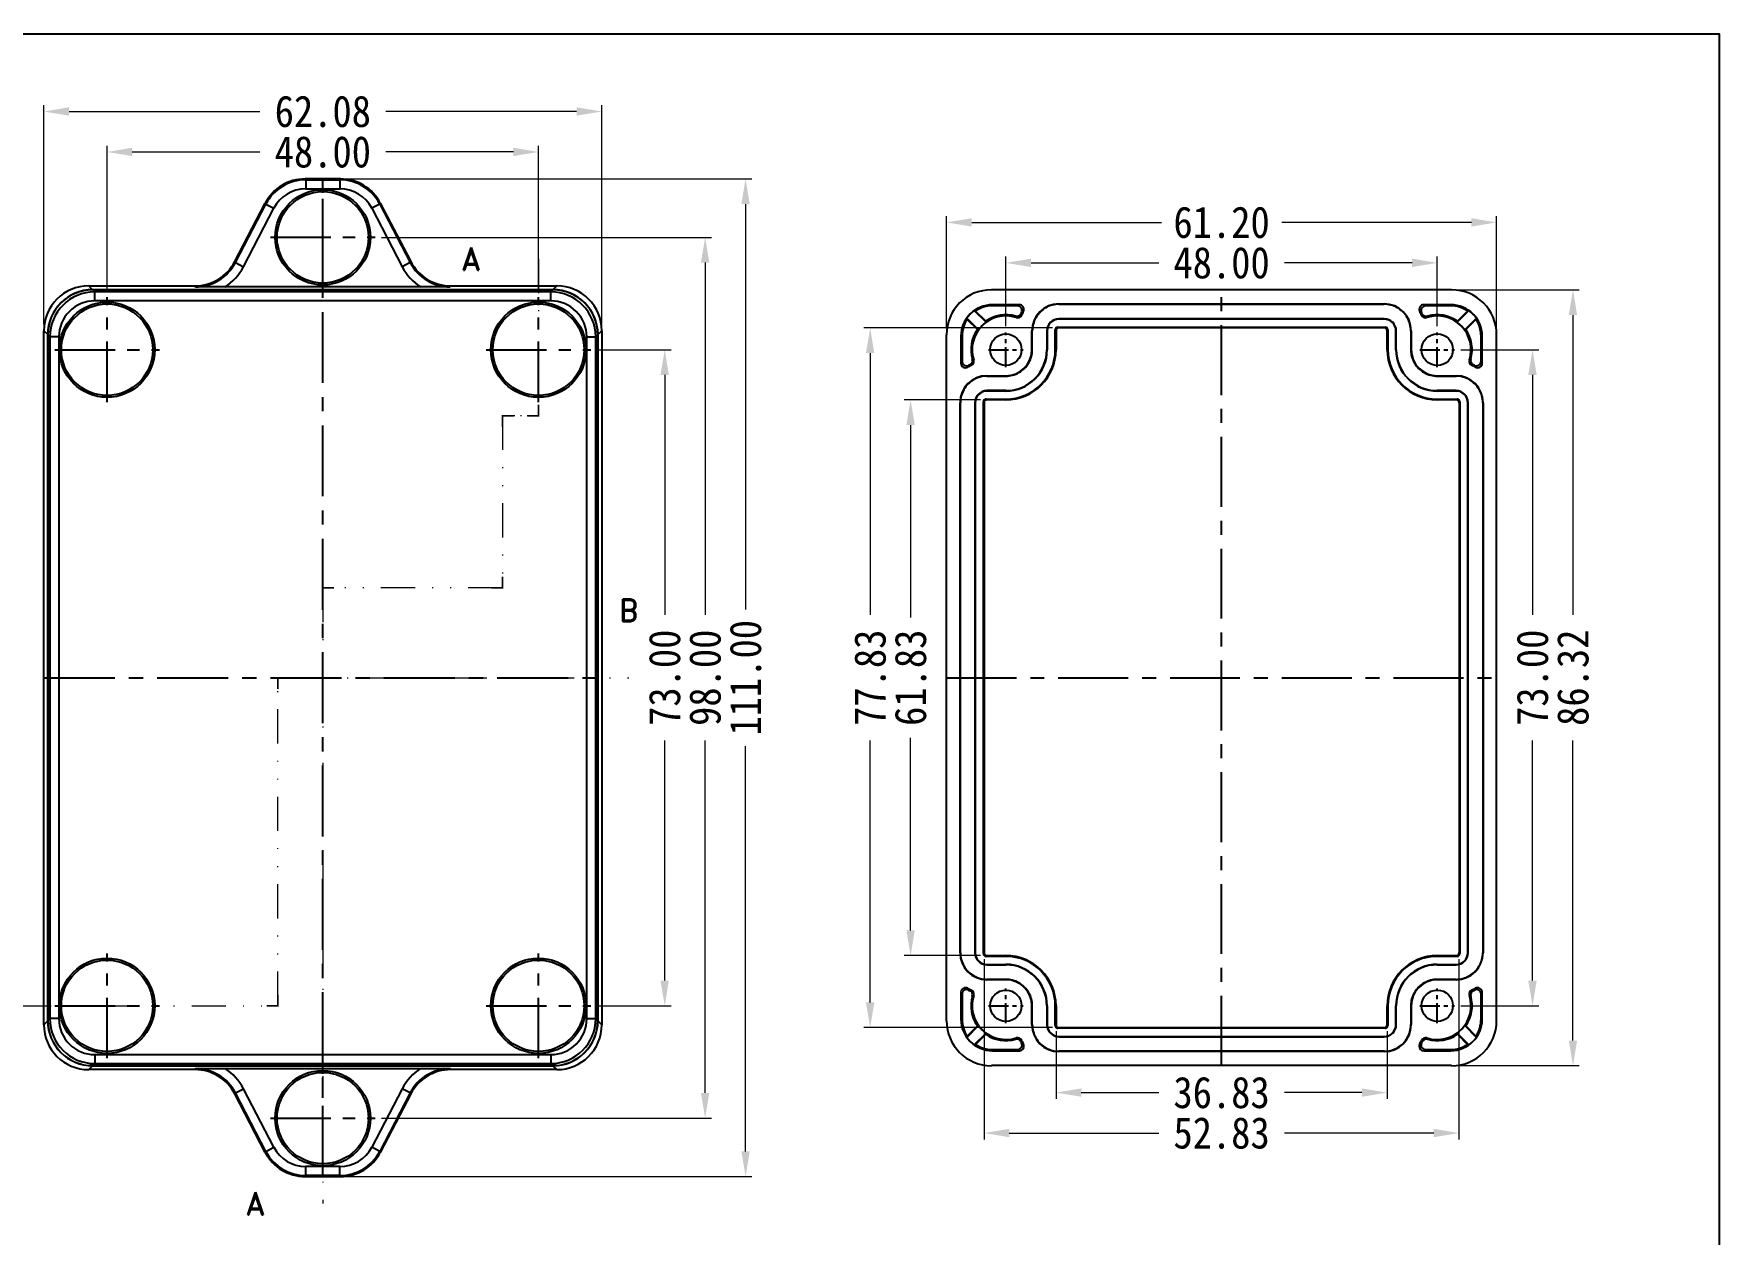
# Model space of a CAD drawing. Header units: millimetres. Extents: x 1034 to 1636, y -2154 to -1937.
# Drawn here: x 1448 to 1635.5, y -2070.3 to -1936.8 of the extents above; entities that cross this region are included whole.
import ezdxf
from ezdxf.enums import TextEntityAlignment as Align

# ---------------------------------------------------------------- set-up
doc = ezdxf.new("R2010")
doc.units = ezdxf.units.MM
doc.linetypes.add('CENTER', pattern=[50.8, 31.75, -6.35, 6.35, -6.35])
doc.linetypes.add('DIVIDE', pattern=[31.75, 12.7, -6.35, 0, -6.35, 0, -6.35])
doc.layers.add('dim', color=3, linetype='Continuous', lineweight=9)
doc.layers.add('hatch', color=56, linetype='Continuous', lineweight=9)
doc.styles.add('FFS', font='', dxfattribs={"width": 0.9})
doc.styles.add('ROMAND', font='romand.shx', dxfattribs={"bigfont": 'gbcbig.shx'})
doc.styles.get('FFS').set_extended_font_data('FangSong_GB2312')
doc.dimstyles.new('YanXiu', dxfattribs={"dimtxt": 2.5, "dimasz": 2.2, "dimexe": 1, "dimexo": 0.6, "dimgap": 0.66, "dimtad": 0, "dimzin": 1, "dimdsep": 46, "dimtxsty": 'FFS', "dimcen": 0, "dimclrd": 256, "dimclre": 131, "dimclrt": 42, "dimazin": 0, "dimtfac": 1, "dimtofl": 0, "dimtmove": 0, "dimatfit": 3, "dimfxl": 1, "dimlwd": 5, "dimlwe": 5, "dimarcsym": 0})

# ---------------------------------------------------------------- blocks, each defined once
blk = doc.blocks.new('*u4')
at = {"color": 7}
for p, q in [((25.6, 43.16), (-25.6, 43.16)), ((-25.5, 41.5), (-25.5, 41.37)), ((-22.49, 41.5), (-25.5, 41.5)), ((-22.7, 41.37), (-25.5, 41.37)), ((-18.1, 41.6), (-18.1, 41.56)), ((-18.1, 41.6), (18.1, 41.6)), ((-18.1, 41.56), (18.1, 41.56)), ((18.1, 41.6), (18.1, 41.56)), ((25.5, 41.5), (22.49, 41.5)), ((25.5, 41.37), (22.7, 41.37)), ((25.5, 41.5), (25.5, 41.37)), ((-28.36, 40.01), (-27.05, 38.7)), ((-28.3, 39.87), (-27.17, 38.74)), ((-26.2, 39.55), (-27.51, 40.86)), ((-26.24, 39.67), (-27.37, 40.8)), ((-26.2, 39.55), (-26.24, 39.67)), ((-22.24, 40.35), (-22.32, 40.5)), ((-18.1, 39.9), (-18.1, 39.94)), ((18.1, 39.94), (-18.1, 39.94)), ((18.1, 39.9), (-18.1, 39.9)), ((18.1, 39.9), (18.1, 39.94)), ((22.24, 40.35), (22.32, 40.5)), ((27.51, 40.86), (26.2, 39.55)), ((26.24, 39.67), (26.2, 39.55)), ((27.37, 40.8), (26.24, 39.67)), ((27.05, 38.7), (28.36, 40.01)), ((27.17, 38.74), (28.3, 39.87)), ((-30.6, -38.16), (-30.6, 38.16)), ((-29, 38), (-29, 34.99)), ((-29, 38), (-28.87, 38)), ((-28.87, 38), (-28.87, 35.2)), ((-27.17, 38.74), (-27.05, 38.7)), ((-21.1, 36.5), (-21.1, 38.6)), ((-21.1, 38.6), (-21.06, 38.6)), ((-21.06, 36.5), (-21.06, 38.6)), ((-19.44, 38.6), (-19.44, 36.5)), ((-19.4, 38.6), (-19.44, 38.6)), ((-19.4, 38.6), (-19.4, 36.5)), ((-18.5, 36.5), (-18.5, 38.7)), ((-18.5, 38.7), (-18.42, 38.62)), ((-18.42, 38.62), (-18.42, 36.5)), ((-18.2, 39), (-18.12, 38.92)), ((-18.2, 39), (18.2, 39)), ((18.12, 38.92), (-18.12, 38.92)), ((18.2, 39), (18.12, 38.92)), ((18.5, 38.7), (18.42, 38.62)), ((18.42, 36.5), (18.42, 38.62)), ((18.5, 38.7), (18.5, 36.5)), ((19.4, 36.5), (19.4, 38.6)), ((19.4, 38.6), (19.44, 38.6)), ((19.44, 36.5), (19.44, 38.6)), ((21.06, 38.6), (21.06, 36.5)), ((21.1, 38.6), (21.06, 38.6)), ((21.1, 38.6), (21.1, 36.5)), ((27.05, 38.7), (27.17, 38.74)), ((28.87, 35.2), (28.87, 38)), ((29, 38), (28.87, 38)), ((29, 34.99), (29, 38)), ((30.6, -38.16), (30.6, 38.16)), ((-21.1, 36.5), (-21.06, 36.5)), ((-19.4, 36.5), (-19.44, 36.5)), ((-18.5, 36.5), (-18.42, 36.5)), ((18.5, 36.5), (18.42, 36.5)), ((19.4, 36.5), (19.44, 36.5)), ((21.1, 36.5), (21.06, 36.5)), ((-27.85, 34.74), (-28, 34.82)), ((27.85, 34.74), (28, 34.82)), ((-26.1, 33.6), (-26.1, 33.56)), ((-26.1, 33.6), (-24, 33.6)), ((-26.1, 33.56), (-24, 33.56)), ((-26.1, 31.9), (-26.1, 31.94)), ((-24, 31.94), (-26.1, 31.94)), ((-24, 31.9), (-26.1, 31.9)), ((-24, 33.6), (-24, 33.56)), ((-24, 31.9), (-24, 31.94)), ((24, 33.6), (24, 33.56)), ((24, 33.6), (26.1, 33.6)), ((24, 33.56), (26.1, 33.56)), ((24, 31.9), (24, 31.94)), ((26.1, 31.94), (24, 31.94)), ((26.1, 31.9), (24, 31.9)), ((26.1, 33.6), (26.1, 33.56)), ((26.1, 31.9), (26.1, 31.94)), ((-29.1, -30.6), (-29.1, 30.6)), ((-29.1, 30.6), (-29.06, 30.6)), ((-29.06, -30.6), (-29.06, 30.6)), ((-27.44, 30.6), (-27.44, -30.6)), ((-27.4, 30.6), (-27.44, 30.6)), ((-27.4, 30.6), (-27.4, -30.6)), ((-26.5, -30.7), (-26.5, 30.7)), ((-26.5, 30.7), (-26.42, 30.62)), ((-26.42, 30.62), (-26.42, -30.62)), ((-26.2, 31), (-26.12, 30.92)), ((-26.2, 31), (-24, 31)), ((-24, 30.92), (-26.12, 30.92)), ((-24, 31), (-24, 30.92)), ((24, 31), (24, 30.92)), ((24, 31), (26.2, 31)), ((26.12, 30.92), (24, 30.92)), ((26.2, 31), (26.12, 30.92)), ((26.5, 30.7), (26.42, 30.62)), ((26.42, 30.62), (26.42, -30.62)), ((26.5, 30.7), (26.5, -30.7)), ((27.4, -30.6), (27.4, 30.6)), ((27.4, 30.6), (27.44, 30.6)), ((27.44, -30.6), (27.44, 30.6)), ((29.06, 30.6), (29.06, -30.6)), ((29.1, 30.6), (29.06, 30.6)), ((29.1, 30.6), (29.1, -30.6)), ((-29.1, -30.6), (-29.06, -30.6)), ((-27.4, -30.6), (-27.44, -30.6)), ((-26.5, -30.7), (-26.42, -30.62)), ((-26.2, -31), (-26.12, -30.92)), ((-24, -31), (-26.2, -31)), ((-26.12, -30.92), (-24, -30.92)), ((-24, -31), (-24, -30.92)), ((24, -30.92), (26.12, -30.92)), ((24, -31), (24, -30.92)), ((26.2, -31), (24, -31)), ((26.2, -31), (26.12, -30.92)), ((26.5, -30.7), (26.42, -30.62)), ((27.4, -30.6), (27.44, -30.6)), ((29.1, -30.6), (29.06, -30.6)), ((-26.1, -31.9), (-24, -31.9)), ((-26.1, -31.9), (-26.1, -31.94)), ((-26.1, -31.94), (-24, -31.94)), ((-24, -33.56), (-26.1, -33.56)), ((-26.1, -33.6), (-26.1, -33.56)), ((-24, -33.6), (-26.1, -33.6)), ((-24, -31.9), (-24, -31.94)), ((-24, -33.6), (-24, -33.56)), ((24, -31.9), (26.1, -31.9)), ((24, -31.9), (24, -31.94)), ((24, -31.94), (26.1, -31.94)), ((26.1, -33.56), (24, -33.56)), ((24, -33.6), (24, -33.56)), ((26.1, -33.6), (24, -33.6)), ((26.1, -31.9), (26.1, -31.94)), ((26.1, -33.6), (26.1, -33.56)), ((-29, -34.99), (-29, -38)), ((-28.87, -35.2), (-28.87, -38)), ((-27.85, -34.74), (-28, -34.82)), ((27.85, -34.74), (28, -34.82)), ((28.87, -38), (28.87, -35.2)), ((29, -38), (29, -34.99)), ((-21.1, -36.5), (-21.06, -36.5)), ((-21.1, -38.6), (-21.1, -36.5)), ((-21.06, -38.6), (-21.06, -36.5)), ((-19.4, -36.5), (-19.44, -36.5)), ((-19.44, -36.5), (-19.44, -38.6)), ((-19.4, -36.5), (-19.4, -38.6)), ((-18.5, -36.5), (-18.42, -36.5)), ((-18.5, -38.7), (-18.5, -36.5)), ((-18.42, -36.5), (-18.42, -38.62)), ((18.5, -36.5), (18.42, -36.5)), ((18.42, -38.62), (18.42, -36.5)), ((18.5, -36.5), (18.5, -38.7)), ((19.4, -36.5), (19.44, -36.5)), ((19.4, -38.6), (19.4, -36.5)), ((19.44, -38.6), (19.44, -36.5)), ((21.1, -36.5), (21.06, -36.5)), ((21.06, -36.5), (21.06, -38.6)), ((21.1, -36.5), (21.1, -38.6)), ((-29, -38), (-28.87, -38)), ((-27.05, -38.7), (-28.36, -40.01)), ((-27.17, -38.74), (-28.3, -39.87)), ((-27.05, -38.7), (-27.17, -38.74)), ((-21.1, -38.6), (-21.06, -38.6)), ((-19.4, -38.6), (-19.44, -38.6)), ((-18.5, -38.7), (-18.42, -38.62)), ((-18.2, -39), (-18.12, -38.92)), ((18.2, -39), (-18.2, -39)), ((-18.12, -38.92), (18.12, -38.92)), ((18.2, -39), (18.12, -38.92)), ((18.5, -38.7), (18.42, -38.62)), ((19.4, -38.6), (19.44, -38.6)), ((21.1, -38.6), (21.06, -38.6)), ((28.36, -40.01), (27.05, -38.7)), ((27.17, -38.74), (27.05, -38.7)), ((28.3, -39.87), (27.17, -38.74)), ((29, -38), (28.87, -38)), ((-27.51, -40.86), (-26.2, -39.55)), ((-27.37, -40.8), (-26.24, -39.67)), ((-26.24, -39.67), (-26.2, -39.55)), ((-22.24, -40.35), (-22.32, -40.5)), ((-18.1, -39.9), (18.1, -39.9)), ((-18.1, -39.9), (-18.1, -39.94)), ((-18.1, -39.94), (18.1, -39.94)), ((18.1, -39.9), (18.1, -39.94)), ((22.24, -40.35), (22.32, -40.5)), ((26.2, -39.55), (27.51, -40.86)), ((26.2, -39.55), (26.24, -39.67)), ((26.24, -39.67), (27.37, -40.8)), ((-25.5, -41.37), (-22.7, -41.37)), ((-25.5, -41.5), (-25.5, -41.37)), ((-25.5, -41.5), (-22.49, -41.5)), ((18.1, -41.56), (-18.1, -41.56)), ((-18.1, -41.6), (-18.1, -41.56)), ((18.1, -41.6), (-18.1, -41.6)), ((18.1, -41.6), (18.1, -41.56)), ((22.49, -41.5), (25.5, -41.5)), ((22.7, -41.37), (25.5, -41.37)), ((25.5, -41.5), (25.5, -41.37)), ((25.6, -43.16), (-25.6, -43.16))]:
    blk.add_line(p, q, dxfattribs=at)
at = {"color": 1, "linetype": 'CENTER', "ltscale": 0.2448}
for p, q in [((0, -43.16), (0, 43.16)), ((-30.6, 0), (30.6, 0))]:
    blk.add_line(p, q, dxfattribs=at)
at = {"color": 1, "linetype": 'CENTER', "ltscale": 0.07}
for p, q in [((-24, 34.57), (-24, 38.42)), ((24, 34.57), (24, 38.42)), ((-25.93, 36.5), (-22.08, 36.5)), ((22.07, 36.5), (25.92, 36.5)), ((-24, -38.43), (-24, -34.58)), ((24, -38.43), (24, -34.58)), ((-25.93, -36.5), (-22.08, -36.5)), ((22.07, -36.5), (25.92, -36.5))]:
    blk.add_line(p, q, dxfattribs=at)
at = {"color": 7}
for centre in [(-24, 36.5), (24, 36.5), (-24, -36.5), (24, -36.5)]:
    blk.add_circle(centre, 1.75, dxfattribs=at)
for centre, radius, start, end in [((-25.5, 38), 3.5, 89.9973, 180.0028), ((-25.5, 38), 3.37, 90.0037, 123.6771), ((-16.44, 31.31), 11.85, 120.6606, 121.8803), ((-22.7, 40.87), 0.5, 333.7401, 90.0118), ((-22.49, 41), 0.5, 331.2999, 90.0132), ((-18.1, 38.6), 3, 90, 180), ((18.1, 38.6), 3, 0, 90), ((22.49, 41), 0.5, 89.9868, 208.7001), ((22.7, 40.87), 0.5, 89.9882, 206.2599), ((16.44, 31.31), 11.85, 58.1197, 59.3394), ((25.5, 38), 3.5, 0, 90), ((25.5, 38), 3.37, 56.3176, 90), ((-25.5, 38), 3.37, 146.3053, 180.0139), ((-25.5, 38), 3.49, 125.0867, 144.9133), ((-4.85, 48.85), 25.12, 200.605, 200.9446), ((-24, 36.5), 3.75, 72.2581, 197.7419), ((-36.42, 17.14), 25.33, 69.0568, 69.3935), ((-24, 36.5), 3.76, 125.8147, 144.1853), ((-24, 36.5), 3.88, 73.8062, 125.1922), ((-22.78, 40.71), 0.5, 253.8039, 335.7561), ((-57.64, 26.63), 37.29, 21.1251, 21.3811), ((-22.7, 40.55), 0.5, 252.2555, 337.0752), ((-18.1, 38.6), 4.63, 153.7518, 155.7538), ((-16.98, 31.2), 10.82, 117.9488, 119.1893), ((-18.1, 38.6), 4.5, 151.3131, 157.0726), ((-18.1, 38.6), 1.34, 90.0696, 179.9304), ((-18.1, 38.6), 1.3, 90, 180), ((18.1, 38.6), 1.34, 0.0696, 89.9304), ((18.1, 38.6), 1.3, 0, 90), ((16.98, 31.2), 10.82, 60.8107, 62.0512), ((18.1, 38.6), 4.5, 22.9274, 28.6869), ((22.7, 40.55), 0.5, 202.9248, 287.7445), ((18.1, 38.6), 4.63, 24.2462, 26.2482), ((22.78, 40.71), 0.5, 204.2438, 286.1962), ((24, 36.5), 3.75, 342.2581, 107.7419), ((57.64, 26.63), 37.29, 158.6189, 158.8749), ((24, 36.5), 3.88, 54.8078, 106.1938), ((24, 36.5), 3.76, 35.8147, 54.1853), ((36.33, 17.39), 25.07, 110.6003, 110.9406), ((25.5, 38), 3.49, 35.103, 54.897), ((4.68, 48.91), 25.29, 339.061, 339.3981), ((25.5, 38), 3.37, 0, 33.6824), ((-24, 36.5), 3.88, 144.8078, 196.1938), ((24, 36.5), 3.88, 343.8062, 35.1922), ((-24, 36.5), 5.58, 270, 0), ((-24, 36.5), 5.5, 270, 0), ((-24, 36.5), 4.6, 270, 0), ((-24, 36.5), 4.56, 270.004, 359.996), ((-24, 36.5), 2.9, 270, 0), ((24, 36.5), 5.58, 180, 270), ((24, 36.5), 5.5, 180, 270), ((24, 36.5), 4.6, 180, 270), ((24, 36.5), 4.56, 180.004, 269.996), ((24, 36.5), 2.9, 180, 270), ((-18.81, 28.94), 11.85, 148.1197, 149.3394), ((-28.5, 34.99), 0.5, 179.9868, 298.7001), ((-28.37, 35.2), 0.5, 179.9882, 296.2599), ((-18.7, 29.48), 10.82, 150.8107, 152.0512), ((-26.1, 30.6), 4.5, 112.9274, 118.6869), ((-26.1, 30.6), 4.63, 114.2462, 116.2482), ((-28.21, 35.28), 0.5, 294.2439, 16.1961), ((-28.05, 35.2), 0.5, 292.9248, 17.7445), ((-14.13, 70.14), 37.29, 248.6189, 248.8749), ((28.05, 35.2), 0.5, 162.2555, 247.0752), ((14.13, 70.14), 37.29, 291.1251, 291.3811), ((28.21, 35.28), 0.5, 163.8038, 245.7562), ((26.1, 30.6), 4.5, 61.3131, 67.0726), ((26.1, 30.6), 4.63, 63.7518, 65.7538), ((28.37, 35.2), 0.5, 243.7401, 0.0118), ((18.7, 29.48), 10.82, 27.9488, 29.1893), ((28.5, 34.99), 0.5, 241.2999, 0.0132), ((18.81, 28.94), 11.85, 30.6606, 31.8803), ((-26.1, 30.6), 3, 90, 180), ((-26.1, 30.6), 1.34, 90.0696, 179.9304), ((-26.1, 30.6), 1.3, 90, 180), ((26.1, 30.6), 3, 0, 90), ((26.1, 30.6), 1.34, 0.0696, 89.9304), ((26.1, 30.6), 1.3, 0, 90), ((-26.1, -30.6), 3, 180, 270), ((-26.1, -30.6), 1.34, 180.0696, 269.9304), ((-26.1, -30.6), 1.3, 180, 270), ((-24, -36.5), 5.58, 0, 90), ((-24, -36.5), 5.5, 0, 90), ((24, -36.5), 5.58, 90, 180), ((24, -36.5), 5.5, 90, 180), ((26.1, -30.6), 3, 270, 0), ((26.1, -30.6), 1.34, 270.0696, 359.9304), ((26.1, -30.6), 1.3, 270, 0), ((-24, -36.5), 4.6, 0, 90), ((-24, -36.5), 4.56, 0.004, 89.996), ((-24, -36.5), 2.9, 0, 90), ((24, -36.5), 4.6, 90, 180), ((24, -36.5), 4.56, 90.004, 179.996), ((24, -36.5), 2.9, 90, 180), ((-28.5, -34.99), 0.5, 61.2999, 180.0132), ((-18.81, -28.94), 11.85, 210.6606, 211.8803), ((-28.37, -35.2), 0.5, 63.7401, 180.0118), ((-18.7, -29.48), 10.82, 207.9488, 209.1893), ((-26.1, -30.6), 4.5, 241.3131, 247.0726), ((-26.1, -30.6), 4.63, 243.7518, 245.7538), ((-28.21, -35.28), 0.5, 343.8038, 65.7562), ((-24, -36.5), 3.88, 163.8062, 215.1922), ((-28.05, -35.2), 0.5, 342.2555, 67.0752), ((-24, -36.5), 3.75, 162.2581, 287.7419), ((-14.13, -70.14), 37.29, 111.1251, 111.3811), ((24, -36.5), 3.75, 252.2581, 17.7419), ((24, -36.5), 3.88, 324.8078, 16.1938), ((28.05, -35.2), 0.5, 112.9248, 197.7445), ((14.13, -70.14), 37.29, 68.6189, 68.8749), ((28.21, -35.28), 0.5, 114.2439, 196.1961), ((26.1, -30.6), 4.5, 292.9274, 298.6869), ((26.1, -30.6), 4.63, 294.2462, 296.2482), ((18.7, -29.48), 10.82, 330.8107, 332.0512), ((28.37, -35.2), 0.5, 359.9882, 116.2599), ((28.5, -34.99), 0.5, 359.9868, 118.7001), ((18.81, -28.94), 11.85, 328.1197, 329.3394), ((-25.5, -38), 3.5, 180, 270), ((-25.5, -38), 3.37, 180, 213.6824), ((-24, -36.5), 3.76, 215.8147, 234.1853), ((-18.1, -38.6), 3, 180, 270), ((-18.1, -38.6), 1.34, 180.0696, 269.9304), ((-18.1, -38.6), 1.3, 180, 270), ((18.1, -38.6), 3, 270, 0), ((18.1, -38.6), 1.34, 270.0696, 359.9304), ((18.1, -38.6), 1.3, 270, 0), ((25.5, -38), 3.5, 270, 0), ((24, -36.5), 3.76, 305.8147, 324.1853), ((25.5, -38), 3.37, 326.3176, 0), ((-4.68, -48.91), 25.29, 159.061, 159.3981), ((-25.5, -38), 3.49, 215.103, 234.897), ((-36.33, -17.39), 25.07, 290.6003, 290.9406), ((-25.5, -38), 3.37, 236.3176, 270), ((-24, -36.5), 3.88, 234.8078, 286.1938), ((-57.64, -26.63), 37.29, 338.6189, 338.8749), ((-22.78, -40.71), 0.5, 24.2438, 106.1962), ((-22.7, -40.55), 0.5, 22.9248, 107.7445), ((-22.7, -40.87), 0.5, 269.9882, 26.2599), ((-22.49, -41), 0.5, 269.9868, 28.7001), ((-18.1, -38.6), 4.63, 204.2462, 206.2482), ((-16.98, -31.2), 10.82, 240.8107, 242.0512), ((-18.1, -38.6), 4.5, 202.9274, 208.6869), ((22.49, -41), 0.5, 151.2999, 270.0132), ((18.1, -38.6), 4.5, 331.3131, 337.0726), ((16.98, -31.2), 10.82, 297.9488, 299.1893), ((22.7, -40.87), 0.5, 153.7401, 270.0118), ((22.7, -40.55), 0.5, 72.2555, 157.0752), ((18.1, -38.6), 4.63, 333.7518, 335.7538), ((22.78, -40.71), 0.5, 73.8039, 155.7561), ((57.64, -26.63), 37.29, 201.1251, 201.3811), ((24, -36.5), 3.88, 253.8062, 305.1922), ((25.5, -38), 3.37, 270, 303.6824), ((36.41, -17.18), 25.29, 249.061, 249.3981), ((25.5, -38), 3.49, 305.103, 324.897), ((4.89, -48.83), 25.07, 20.6003, 20.9406), ((-16.44, -31.31), 11.85, 238.1197, 239.3394), ((16.44, -31.31), 11.85, 300.6606, 301.8803)]:
    blk.add_arc(centre, radius, start, end, dxfattribs=at)
for centre, major_axis, ratio, start_param, end_param in [((-25.6, 38.16), (3.54, -3.54), 0.999562, 2.356414, 3.926772), ((25.6, 38.16), (-3.54, -3.54), 0.999562, 2.356414, 3.926772), ((-18.2, 38.7), (-0.212, 0.212), 0.999924, -0.78536, 0.78536), ((-18.12, 38.62), (-0.212, 0.212), 0.999924, -0.78536, 0.78536), ((18.12, 38.62), (0.212, 0.212), 0.999924, -0.78536, 0.78536), ((18.2, 38.7), (0.212, 0.212), 0.999924, -0.78536, 0.78536), ((-26.2, 30.7), (-0.212, 0.212), 0.999924, -0.78536, 0.78536), ((-26.12, 30.62), (-0.212, 0.212), 0.999924, -0.78536, 0.78536), ((26.12, 30.62), (0.212, 0.212), 0.999924, -0.78536, 0.78536), ((26.2, 30.7), (0.212, 0.212), 0.999924, -0.78536, 0.78536), ((-26.2, -30.7), (0.212, 0.212), 0.999924, -3.926953, -2.356233), ((-26.12, -30.62), (-0.212, -0.212), 0.999924, -0.78536, 0.78536), ((26.12, -30.62), (0.212, -0.212), 0.999924, -0.78536, 0.78536), ((26.2, -30.7), (-0.212, 0.212), 0.999924, -3.926953, -2.356233), ((-25.6, -38.16), (3.54, 3.54), 0.999562, 2.356414, 3.926772), ((-18.2, -38.7), (0.212, 0.212), 0.999924, -3.926953, -2.356233), ((-18.12, -38.62), (-0.212, -0.212), 0.999924, -0.78536, 0.78536), ((18.12, -38.62), (0.212, -0.212), 0.999924, -0.78536, 0.78536), ((18.2, -38.7), (-0.212, 0.212), 0.999924, -3.926953, -2.356233), ((25.6, -38.16), (-3.54, 3.54), 0.999562, 2.356414, 3.926772)]:
    blk.add_ellipse(centre, major_axis=major_axis, ratio=ratio, start_param=start_param, end_param=end_param, dxfattribs=at)
for points, start_tangent, end_tangent in [([(-18.1, 41.56), (-18.85, 41.46), (-19.56, 41.17), (-20.19, 40.69), (-20.67, 40.06), (-20.96, 39.35), (-21.06, 38.6)], (-1, 0), (0, -1)), ([(21.06, 38.6), (20.96, 39.35), (20.67, 40.06), (20.19, 40.69), (19.56, 41.17), (18.85, 41.46), (18.1, 41.56)], (0, 1), (-1, 0)), ([(-24, 33.56), (-23.26, 33.65), (-22.54, 33.95), (-21.92, 34.42), (-21.45, 35.04), (-21.15, 35.76), (-21.06, 36.5)], (1, 0), (0, 1)), ([(21.06, 36.5), (21.15, 35.76), (21.45, 35.04), (21.92, 34.42), (22.54, 33.95), (23.26, 33.65), (24, 33.56)], (0, -1), (1, 0)), ([(-26.1, 33.56), (-26.85, 33.46), (-27.56, 33.17), (-28.19, 32.69), (-28.67, 32.06), (-28.96, 31.35), (-29.06, 30.6)], (-1, 0), (0, -1)), ([(29.06, 30.6), (28.96, 31.35), (28.67, 32.06), (28.19, 32.69), (27.56, 33.17), (26.85, 33.46), (26.1, 33.56)], (0, 1), (-1, 0)), ([(-29.06, -30.6), (-28.96, -31.35), (-28.67, -32.06), (-28.19, -32.69), (-27.56, -33.17), (-26.85, -33.46), (-26.1, -33.56)], (0, -1), (1, 0)), ([(26.1, -33.56), (26.85, -33.46), (27.56, -33.17), (28.19, -32.69), (28.67, -32.06), (28.96, -31.35), (29.06, -30.6)], (1, 0), (0, 1)), ([(-21.06, -36.5), (-21.15, -35.76), (-21.45, -35.04), (-21.92, -34.42), (-22.54, -33.95), (-23.26, -33.65), (-24, -33.56)], (0, 1), (-1, 0)), ([(24, -33.56), (23.26, -33.65), (22.54, -33.95), (21.92, -34.42), (21.45, -35.04), (21.15, -35.76), (21.06, -36.5)], (-1, 0), (0, -1)), ([(-21.06, -38.6), (-20.96, -39.35), (-20.67, -40.06), (-20.19, -40.69), (-19.56, -41.17), (-18.85, -41.46), (-18.1, -41.56)], (0, -1), (1, 0)), ([(18.1, -41.56), (18.85, -41.46), (19.56, -41.17), (20.19, -40.69), (20.67, -40.06), (20.96, -39.35), (21.06, -38.6)], (1, 0), (0, 1))]:
    blk.add_spline(points, degree=3, dxfattribs=dict(at, start_tangent=start_tangent, end_tangent=end_tangent))
blk = doc.blocks.new('*u6')
at = {"layer": 'Defpoints', "color": 2}
blk.add_lwpolyline([(-135.77, 94.94), (135.77, 94.94), (135.77, -94.94), (-135.77, -94.94)], close=True, dxfattribs=at)
blk = doc.blocks.new('*D49')
at = {"layer": 'Defpoints', "color": 0}
for p in [(1553.71, -2039.04), (1606.54, -2039.04), (1606.54, -2059.08)]:
    blk.add_point(p, dxfattribs=at)
at = {"layer": 'dim', "color": 131, "lineweight": 5}
for p, q in [((1553.71, -2039.73), (1553.71, -2059.78)), ((1606.54, -2039.73), (1606.54, -2059.78))]:
    blk.add_line(p, q, dxfattribs=at)
at = {"layer": 'dim', "lineweight": 5}
for p, q in [((1556.51, -2059.08), (1573.13, -2059.08)), ((1603.74, -2059.08), (1587.13, -2059.08))]:
    blk.add_line(p, q, dxfattribs=at)
at = {"layer": 'dim'}
for points in [[(1556.51, -2058.61), (1556.51, -2059.54), (1553.71, -2059.08)], [(1603.74, -2058.61), (1603.74, -2059.54), (1606.54, -2059.08)]]:
    blk.add_solid(points, dxfattribs=at)
at = {"layer": 'dim', "color": 42, "insert": (1580.13, -2059.08), "char_height": 3.5, "attachment_point": 5, "style": 'FFS'}
blk.add_mtext('52.83', dxfattribs=at)
blk = doc.blocks.new('*D50')
at = {"layer": 'Defpoints', "color": 0}
for p in [(1545.53, -1977.5), (1554.01, -1977.5), (1554.01, -2039.34)]:
    blk.add_point(p, dxfattribs=at)
at = {"layer": 'dim', "color": 131, "lineweight": 5}
for p, q in [((1553.31, -1977.5), (1544.83, -1977.5)), ((1553.31, -2039.34), (1544.83, -2039.34))]:
    blk.add_line(p, q, dxfattribs=at)
at = {"layer": 'dim', "lineweight": 5}
for p, q in [((1545.53, -1980.3), (1545.53, -2001.72)), ((1545.53, -2036.54), (1545.53, -2015.12))]:
    blk.add_line(p, q, dxfattribs=at)
at = {"layer": 'dim'}
for points in [[(1545.06, -1980.3), (1545.99, -1980.3), (1545.53, -1977.5)], [(1545.06, -2036.54), (1545.99, -2036.54), (1545.53, -2039.34)]]:
    blk.add_solid(points, dxfattribs=at)
at = {"layer": 'dim', "color": 42, "insert": (1545.53, -2008.42), "char_height": 3.5, "attachment_point": 5, "rotation": 90, "style": 'FFS'}
blk.add_mtext('61.83', dxfattribs=at)
blk = doc.blocks.new('*D51')
at = {"layer": 'Defpoints', "color": 0}
for p in [(1561.71, -2047.04), (1598.54, -2047.04), (1561.71, -2054.58)]:
    blk.add_point(p, dxfattribs=at)
at = {"layer": 'dim', "color": 131, "lineweight": 5}
for p, q in [((1561.71, -2047.73), (1561.71, -2055.28)), ((1598.54, -2047.73), (1598.54, -2055.28))]:
    blk.add_line(p, q, dxfattribs=at)
at = {"layer": 'dim', "lineweight": 5}
for p, q in [((1564.51, -2054.58), (1573.13, -2054.58)), ((1595.74, -2054.58), (1587.13, -2054.58))]:
    blk.add_line(p, q, dxfattribs=at)
at = {"layer": 'dim'}
for points in [[(1564.51, -2054.11), (1564.51, -2055.04), (1561.71, -2054.58)], [(1595.74, -2054.11), (1595.74, -2055.04), (1598.54, -2054.58)]]:
    blk.add_solid(points, dxfattribs=at)
at = {"layer": 'dim', "color": 42, "insert": (1580.13, -2054.58), "char_height": 3.5, "attachment_point": 5, "style": 'FFS'}
blk.add_mtext('36.83', dxfattribs=at)
blk = doc.blocks.new('*D52')
at = {"layer": 'Defpoints', "color": 0}
for p in [(1562.01, -1969.5), (1541.03, -2047.34), (1562.01, -2047.34)]:
    blk.add_point(p, dxfattribs=at)
at = {"layer": 'dim', "color": 131, "lineweight": 5}
for p, q in [((1561.31, -1969.5), (1540.33, -1969.5)), ((1561.31, -2047.34), (1540.33, -2047.34))]:
    blk.add_line(p, q, dxfattribs=at)
at = {"layer": 'dim', "lineweight": 5}
for p, q in [((1541.03, -1972.3), (1541.03, -2001.42)), ((1541.03, -2044.54), (1541.03, -2015.42))]:
    blk.add_line(p, q, dxfattribs=at)
at = {"layer": 'dim'}
for points in [[(1540.56, -1972.3), (1541.49, -1972.3), (1541.03, -1969.5)], [(1540.56, -2044.54), (1541.49, -2044.54), (1541.03, -2047.34)]]:
    blk.add_solid(points, dxfattribs=at)
at = {"layer": 'dim', "color": 42, "insert": (1541.03, -2008.42), "char_height": 3.5, "attachment_point": 5, "rotation": 90, "style": 'FFS'}
blk.add_mtext('77.83', dxfattribs=at)
blk = doc.blocks.new('*D75')
at = {"layer": 'Defpoints', "color": 0}
for p in [(1504.13, -1949.92), (1456.13, -1966.09), (1504.13, -1966.09)]:
    blk.add_point(p, dxfattribs=at)
at = {"layer": 'dim', "color": 131, "lineweight": 5}
for p, q in [((1456.13, -1965.39), (1456.13, -1949.22)), ((1504.13, -1965.39), (1504.13, -1949.22))]:
    blk.add_line(p, q, dxfattribs=at)
at = {"layer": 'dim', "lineweight": 5}
for p, q in [((1458.93, -1949.92), (1473.13, -1949.92)), ((1501.33, -1949.92), (1487.13, -1949.92))]:
    blk.add_line(p, q, dxfattribs=at)
at = {"layer": 'dim'}
for points in [[(1458.93, -1949.45), (1458.93, -1950.38), (1456.13, -1949.92)], [(1501.33, -1949.45), (1501.33, -1950.38), (1504.13, -1949.92)]]:
    blk.add_solid(points, dxfattribs=at)
at = {"layer": 'dim', "color": 42, "insert": (1480.13, -1949.92), "char_height": 3.5, "attachment_point": 5, "style": 'FFS'}
blk.add_mtext('48.00', dxfattribs=at)
blk = doc.blocks.new('*D76')
at = {"layer": 'Defpoints', "color": 0}
for p in [(1511.17, -1945.42), (1449.09, -1969.82), (1511.17, -1969.82)]:
    blk.add_point(p, dxfattribs=at)
at = {"layer": 'dim', "color": 131, "lineweight": 5}
for p, q in [((1449.09, -1969.12), (1449.09, -1944.72)), ((1511.17, -1969.12), (1511.17, -1944.72))]:
    blk.add_line(p, q, dxfattribs=at)
at = {"layer": 'dim', "lineweight": 5}
for p, q in [((1451.89, -1945.42), (1473.13, -1945.42)), ((1508.37, -1945.42), (1487.13, -1945.42))]:
    blk.add_line(p, q, dxfattribs=at)
at = {"layer": 'dim'}
for points in [[(1451.89, -1944.95), (1451.89, -1945.88), (1449.09, -1945.42)], [(1508.37, -1944.95), (1508.37, -1945.88), (1511.17, -1945.42)]]:
    blk.add_solid(points, dxfattribs=at)
at = {"layer": 'dim', "color": 42, "insert": (1480.13, -1945.42), "char_height": 3.5, "attachment_point": 5, "style": 'FFS'}
blk.add_mtext('62.08', dxfattribs=at)
blk = doc.blocks.new('*D77')
at = {"layer": 'Defpoints', "color": 0}
for p in [(1509.96, -1971.92), (1509.96, -2044.92), (1518.17, -2044.92)]:
    blk.add_point(p, dxfattribs=at)
at = {"layer": 'dim', "color": 131, "lineweight": 5}
for p, q in [((1510.66, -1971.92), (1518.87, -1971.92)), ((1510.66, -2044.92), (1518.87, -2044.92))]:
    blk.add_line(p, q, dxfattribs=at)
at = {"layer": 'dim', "lineweight": 5}
for p, q in [((1518.17, -1974.72), (1518.17, -2001.42)), ((1518.17, -2042.12), (1518.17, -2015.42))]:
    blk.add_line(p, q, dxfattribs=at)
at = {"layer": 'dim'}
for points in [[(1517.7, -1974.72), (1518.63, -1974.72), (1518.17, -1971.92)], [(1517.7, -2042.12), (1518.63, -2042.12), (1518.17, -2044.92)]]:
    blk.add_solid(points, dxfattribs=at)
at = {"layer": 'dim', "color": 42, "insert": (1518.17, -2008.42), "char_height": 3.5, "attachment_point": 5, "rotation": 90, "style": 'FFS'}
blk.add_mtext('73.00', dxfattribs=at)
blk = doc.blocks.new('*D78')
at = {"layer": 'Defpoints', "color": 0}
for p in [(1485.96, -1959.42), (1485.96, -2057.42), (1522.67, -2057.42)]:
    blk.add_point(p, dxfattribs=at)
at = {"layer": 'dim', "color": 131, "lineweight": 5}
for p, q in [((1486.66, -1959.42), (1523.37, -1959.42)), ((1486.66, -2057.42), (1523.37, -2057.42))]:
    blk.add_line(p, q, dxfattribs=at)
at = {"layer": 'dim', "lineweight": 5}
for p, q in [((1522.67, -1962.22), (1522.67, -2001.42)), ((1522.67, -2054.62), (1522.67, -2015.42))]:
    blk.add_line(p, q, dxfattribs=at)
at = {"layer": 'dim'}
for points in [[(1522.2, -1962.22), (1523.13, -1962.22), (1522.67, -1959.42)], [(1522.2, -2054.62), (1523.13, -2054.62), (1522.67, -2057.42)]]:
    blk.add_solid(points, dxfattribs=at)
at = {"layer": 'dim', "color": 42, "insert": (1522.67, -2008.42), "char_height": 3.5, "attachment_point": 5, "rotation": 90, "style": 'FFS'}
blk.add_mtext('98.00', dxfattribs=at)
blk = doc.blocks.new('*D79')
at = {"layer": 'Defpoints', "color": 0}
for p in [(1482.09, -1952.92), (1482.09, -2063.92), (1527.17, -2063.92)]:
    blk.add_point(p, dxfattribs=at)
at = {"layer": 'dim', "color": 131, "lineweight": 5}
for p, q in [((1482.79, -1952.92), (1527.87, -1952.92)), ((1482.79, -2063.92), (1527.87, -2063.92))]:
    blk.add_line(p, q, dxfattribs=at)
at = {"layer": 'dim', "lineweight": 5}
for p, q in [((1527.17, -1955.72), (1527.17, -2000.82)), ((1527.17, -2061.12), (1527.17, -2016.02))]:
    blk.add_line(p, q, dxfattribs=at)
at = {"layer": 'dim'}
for points in [[(1526.7, -1955.72), (1527.63, -1955.72), (1527.17, -1952.92)], [(1526.7, -2061.12), (1527.63, -2061.12), (1527.17, -2063.92)]]:
    blk.add_solid(points, dxfattribs=at)
at = {"layer": 'dim', "color": 42, "insert": (1527.17, -2008.42), "char_height": 3.5, "attachment_point": 5, "rotation": 90, "style": 'FFS'}
blk.add_mtext('111.00', dxfattribs=at)
blk = doc.blocks.new('*D69')
at = {"layer": 'Defpoints', "color": 0}
for p in [(1605.73, -1965.26), (1605.73, -2051.58), (1619.23, -2051.58)]:
    blk.add_point(p, dxfattribs=at)
at = {"layer": 'dim', "color": 131, "lineweight": 5}
for p, q in [((1606.43, -1965.26), (1619.93, -1965.26)), ((1606.43, -2051.58), (1619.93, -2051.58))]:
    blk.add_line(p, q, dxfattribs=at)
at = {"layer": 'dim', "lineweight": 5}
for p, q in [((1619.23, -1968.06), (1619.23, -2001.42)), ((1619.23, -2048.78), (1619.23, -2015.42))]:
    blk.add_line(p, q, dxfattribs=at)
at = {"layer": 'dim'}
for points in [[(1618.76, -1968.06), (1619.69, -1968.06), (1619.23, -1965.26)], [(1618.76, -2048.78), (1619.69, -2048.78), (1619.23, -2051.58)]]:
    blk.add_solid(points, dxfattribs=at)
at = {"layer": 'dim', "color": 42, "insert": (1619.23, -2008.42), "char_height": 3.5, "attachment_point": 5, "rotation": 90, "style": 'FFS'}
blk.add_mtext('86.32', dxfattribs=at)
blk = doc.blocks.new('*D70')
at = {"layer": 'Defpoints', "color": 0}
for p in [(1610.73, -1957.76), (1549.53, -1970.26), (1610.73, -1970.26)]:
    blk.add_point(p, dxfattribs=at)
at = {"layer": 'dim', "color": 131, "lineweight": 5}
for p, q in [((1549.53, -1969.56), (1549.53, -1957.06)), ((1610.73, -1969.56), (1610.73, -1957.06))]:
    blk.add_line(p, q, dxfattribs=at)
at = {"layer": 'dim', "lineweight": 5}
for p, q in [((1552.33, -1957.76), (1573.43, -1957.76)), ((1607.93, -1957.76), (1586.83, -1957.76))]:
    blk.add_line(p, q, dxfattribs=at)
at = {"layer": 'dim'}
for points in [[(1552.33, -1957.29), (1552.33, -1958.22), (1549.53, -1957.76)], [(1607.93, -1957.29), (1607.93, -1958.22), (1610.73, -1957.76)]]:
    blk.add_solid(points, dxfattribs=at)
at = {"layer": 'dim', "color": 42, "insert": (1580.13, -1957.76), "char_height": 3.5, "attachment_point": 5, "style": 'FFS'}
blk.add_mtext('61.20', dxfattribs=at)
blk = doc.blocks.new('*D71')
at = {"layer": 'Defpoints', "color": 0}
for p in [(1606.05, -1971.92), (1606.05, -2044.92), (1614.73, -2044.92)]:
    blk.add_point(p, dxfattribs=at)
at = {"layer": 'dim', "color": 131, "lineweight": 5}
for p, q in [((1606.75, -1971.92), (1615.43, -1971.92)), ((1606.75, -2044.92), (1615.43, -2044.92))]:
    blk.add_line(p, q, dxfattribs=at)
at = {"layer": 'dim', "lineweight": 5}
for p, q in [((1614.73, -1974.72), (1614.73, -2001.42)), ((1614.73, -2042.12), (1614.73, -2015.42))]:
    blk.add_line(p, q, dxfattribs=at)
at = {"layer": 'dim'}
for points in [[(1614.26, -1974.72), (1615.19, -1974.72), (1614.73, -1971.92)], [(1614.26, -2042.12), (1615.19, -2042.12), (1614.73, -2044.92)]]:
    blk.add_solid(points, dxfattribs=at)
at = {"layer": 'dim', "color": 42, "insert": (1614.73, -2008.42), "char_height": 3.5, "attachment_point": 5, "rotation": 90, "style": 'FFS'}
blk.add_mtext('73.00', dxfattribs=at)
blk = doc.blocks.new('*D72')
at = {"layer": 'Defpoints', "color": 0}
for p in [(1604.13, -1962.26), (1556.13, -1969.99), (1604.13, -1969.99)]:
    blk.add_point(p, dxfattribs=at)
at = {"layer": 'dim', "color": 131, "lineweight": 5}
for p, q in [((1556.13, -1969.29), (1556.13, -1961.56)), ((1604.13, -1969.29), (1604.13, -1961.56))]:
    blk.add_line(p, q, dxfattribs=at)
at = {"layer": 'dim', "lineweight": 5}
for p, q in [((1558.93, -1962.26), (1573.13, -1962.26)), ((1601.33, -1962.26), (1587.13, -1962.26))]:
    blk.add_line(p, q, dxfattribs=at)
at = {"layer": 'dim'}
for points in [[(1558.93, -1961.79), (1558.93, -1962.72), (1556.13, -1962.26)], [(1601.33, -1961.79), (1601.33, -1962.72), (1604.13, -1962.26)]]:
    blk.add_solid(points, dxfattribs=at)
at = {"layer": 'dim', "color": 42, "insert": (1580.13, -1962.26), "char_height": 3.5, "attachment_point": 5, "style": 'FFS'}
blk.add_mtext('48.00', dxfattribs=at)

msp = doc.modelspace()

# ---------------------------------------------------------------- linework, layer by layer
at = {"color": 7}
for p, q in [((1478.226, -1953.023), (1478.162, -1952.918)), ((1482.092, -1952.918), (1478.162, -1952.918)), ((1478.226, -1953.023), (1478.226, -1954.023)), ((1478.226, -1953.023), (1482.028, -1953.023)), ((1478.226, -1954.023), (1482.028, -1954.023)), ((1482.028, -1953.023), (1482.092, -1952.918)), ((1482.028, -1953.023), (1482.028, -1954.023)), ((1470.339, -1962.125), (1473.727, -1955.611)), ((1470.403, -1962.231), (1473.791, -1955.716)), ((1473.791, -1955.716), (1473.727, -1955.611)), ((1473.791, -1955.716), (1474.678, -1956.177)), ((1486.463, -1955.716), (1485.576, -1956.177)), ((1486.527, -1955.611), (1486.463, -1955.716)), ((1486.463, -1955.716), (1489.851, -1962.231)), ((1486.527, -1955.611), (1489.915, -1962.125)), ((1471.29, -1962.692), (1474.678, -1956.177)), ((1485.576, -1956.177), (1488.964, -1962.692)), ((1470.339, -1962.125), (1470.403, -1962.231)), ((1470.403, -1962.231), (1471.29, -1962.692)), ((1489.851, -1962.231), (1488.964, -1962.692)), ((1489.915, -1962.125), (1489.851, -1962.231)), ((1454.515, -1965.247), (1454.086, -1964.818)), ((1454.086, -1964.818), (1465.904, -1964.818)), ((1505.738, -1965.247), (1454.515, -1965.247)), ((1454.757, -1965.489), (1454.526, -1965.258)), ((1454.526, -1965.258), (1505.728, -1965.258)), ((1465.904, -1964.818), (1465.968, -1964.923)), ((1491.001, -1964.944), (1469.253, -1964.944)), ((1494.35, -1964.818), (1494.286, -1964.923)), ((1494.35, -1964.818), (1506.168, -1964.818)), ((1505.497, -1965.489), (1505.728, -1965.258)), ((1505.738, -1965.247), (1506.168, -1964.818)), ((1454.757, -1966.489), (1454.757, -1965.489)), ((1505.497, -1965.489), (1454.757, -1965.489)), ((1505.497, -1966.489), (1454.757, -1966.489)), ((1505.497, -1966.489), (1505.497, -1965.489)), ((1449.087, -2047.019), (1449.087, -1969.817)), ((1449.516, -1970.246), (1449.087, -1969.817)), ((1449.516, -1970.246), (1449.516, -2046.59)), ((1449.527, -2046.579), (1449.527, -1970.257)), ((1449.758, -1970.488), (1449.527, -1970.257)), ((1449.758, -1970.488), (1449.758, -2046.348)), ((1450.757, -1970.488), (1449.758, -1970.488)), ((1450.757, -1970.488), (1450.757, -2046.348)), ((1509.496, -2046.348), (1509.496, -1970.488)), ((1509.496, -1970.488), (1510.496, -1970.488)), ((1510.496, -1970.488), (1510.727, -1970.257)), ((1510.496, -2046.348), (1510.496, -1970.488)), ((1510.727, -2046.579), (1510.727, -1970.257)), ((1510.737, -1970.246), (1511.167, -1969.817)), ((1510.737, -1970.246), (1510.737, -2046.59)), ((1511.167, -1969.817), (1511.167, -2047.019)), ((1449.516, -2046.59), (1449.087, -2047.019)), ((1449.758, -2046.348), (1449.527, -2046.579)), ((1450.757, -2046.348), (1449.758, -2046.348)), ((1509.496, -2046.348), (1510.496, -2046.348)), ((1510.496, -2046.348), (1510.727, -2046.579)), ((1510.737, -2046.59), (1511.167, -2047.019)), ((1454.515, -2051.589), (1454.086, -2052.018)), ((1454.515, -2051.589), (1505.738, -2051.589)), ((1454.757, -2051.347), (1454.526, -2051.578)), ((1454.526, -2051.578), (1505.728, -2051.578)), ((1454.757, -2050.347), (1505.497, -2050.347)), ((1454.757, -2050.347), (1454.757, -2051.347)), ((1454.757, -2051.347), (1505.497, -2051.347)), ((1505.497, -2050.347), (1505.497, -2051.347)), ((1505.497, -2051.347), (1505.728, -2051.578)), ((1505.738, -2051.589), (1506.168, -2052.018)), ((1465.904, -2052.018), (1454.086, -2052.018)), ((1465.904, -2052.018), (1465.968, -2051.913)), ((1469.253, -2051.892), (1491.001, -2051.892)), ((1494.35, -2052.018), (1494.286, -2051.913)), ((1506.168, -2052.018), (1494.35, -2052.018)), ((1470.339, -2054.711), (1470.403, -2054.605)), ((1473.727, -2061.225), (1470.339, -2054.711)), ((1470.403, -2054.605), (1471.29, -2054.144)), ((1473.791, -2061.12), (1470.403, -2054.605)), ((1474.678, -2060.659), (1471.29, -2054.144)), ((1488.964, -2054.144), (1485.576, -2060.659)), ((1489.851, -2054.605), (1486.463, -2061.12)), ((1489.915, -2054.711), (1486.527, -2061.225)), ((1489.851, -2054.605), (1488.964, -2054.144)), ((1489.915, -2054.711), (1489.851, -2054.605)), ((1473.727, -2061.225), (1473.791, -2061.12)), ((1473.791, -2061.12), (1474.678, -2060.659)), ((1486.463, -2061.12), (1485.576, -2060.659)), ((1486.463, -2061.12), (1486.527, -2061.225)), ((1482.028, -2062.813), (1478.226, -2062.813)), ((1478.226, -2063.813), (1478.226, -2062.813)), ((1482.028, -2063.813), (1482.028, -2062.813)), ((1478.226, -2063.813), (1478.162, -2063.918)), ((1478.162, -2063.918), (1482.092, -2063.918)), ((1482.028, -2063.813), (1478.226, -2063.813)), ((1482.028, -2063.813), (1482.092, -2063.918))]:
    msp.add_line(p, q, dxfattribs=at)
at = {"color": 1, "linetype": 'CENTER', "ltscale": 0.248319}
for p, q in [((1480.127, -2063.918), (1480.127, -1952.918)), ((1449.087, -2008.418), (1511.167, -2008.418))]:
    msp.add_line(p, q, dxfattribs=at)
at = {"color": 1, "linetype": 'CENTER', "ltscale": 0.212}
for p, q in [((1480.127, -1965.248), (1480.127, -1953.588)), ((1474.297, -1959.418), (1485.957, -1959.418)), ((1456.127, -1977.748), (1456.127, -1966.088)), ((1504.127, -1977.748), (1504.127, -1966.088)), ((1450.297, -1971.918), (1461.957, -1971.918)), ((1498.297, -1971.918), (1509.957, -1971.918)), ((1456.127, -2050.748), (1456.127, -2039.088)), ((1504.127, -2050.748), (1504.127, -2039.088)), ((1450.297, -2044.918), (1461.957, -2044.918)), ((1498.297, -2044.918), (1509.957, -2044.918)), ((1480.127, -2063.248), (1480.127, -2051.588)), ((1474.297, -2057.418), (1485.957, -2057.418))]:
    msp.add_line(p, q, dxfattribs=at)
at = {"color": 7}
for centre, radius in [((1480.127, -1959.418), 5.3), ((1480.127, -1959.418), 5.086), ((1456.127, -1971.918), 5.3), ((1456.127, -1971.918), 5.086), ((1504.127, -1971.918), 5.3), ((1504.127, -1971.918), 5.086), ((1456.127, -2044.918), 5.3), ((1456.127, -2044.918), 5.086), ((1504.127, -2044.918), 5.3), ((1504.127, -2044.918), 5.086), ((1480.127, -2057.418), 5.3), ((1480.127, -2057.418), 5.086)]:
    msp.add_circle(centre, radius, dxfattribs=at)
for centre, radius, start, end in [((1478.226, -1958.022), 4.999, 90.00229, 152.52328), ((1478.226, -1958.022), 3.999, 89.99873, 152.52684), ((1482.028, -1958.022), 4.999, 27.47672, 89.99771), ((1482.028, -1958.022), 3.999, 27.47316, 90.00127), ((1465.968, -1959.925), 4.998, 269.99505, 332.53051), ((1465.968, -1959.924), 5.999, 303.20262, 332.52626), ((1494.286, -1959.924), 5.999, 207.47374, 236.79735), ((1494.286, -1959.925), 4.998, 207.46962, 270.00476), ((1454.757, -1970.488), 4.999, 90.00202, 179.99798), ((1454.756, -1970.487), 3.999, 89.99501, 180.00499), ((1505.497, -1970.488), 4.999, 0.00202, 89.99798), ((1505.497, -1970.487), 3.999, 359.99501, 90.00499), ((1454.757, -2046.348), 4.999, 180.00202, 269.99798), ((1454.756, -2046.349), 3.999, 179.995, 270.005), ((1505.497, -2046.348), 4.999, 270.00202, 359.99798), ((1505.497, -2046.349), 3.999, 269.995, 0.005), ((1465.968, -2056.911), 4.998, 27.46963, 90.00493), ((1465.968, -2056.912), 5.999, 27.47376, 56.79735), ((1494.286, -2056.912), 5.999, 123.20262, 152.52627), ((1494.286, -2056.911), 4.998, 89.99528, 152.53055), ((1478.226, -2058.814), 4.999, 207.47672, 269.99771), ((1478.226, -2058.814), 3.999, 207.47316, 270.00127), ((1482.028, -2058.814), 3.999, 269.99873, 332.52684), ((1482.028, -2058.814), 4.999, 270.00229, 332.52328)]:
    msp.add_arc(centre, radius, start, end, dxfattribs=at)
for centre, major_axis, ratio, start_param, end_param in [((1478.163, -1957.919), (-2.596, 4.275), 0.9996999, -0.5455054, 0.5455054), ((1482.091, -1957.919), (2.596, 4.275), 0.9996999, -0.5455054, 0.5455054), ((1465.903, -1959.817), (2.596, -4.275), 0.9996999, -0.5455054, 0.5455054), ((1494.351, -1959.817), (-2.596, -4.275), 0.9996999, -0.5455054, 0.5455054), ((1454.088, -1969.819), (-3.537, 3.537), 0.9995615, -0.7851789, 0.7851789), ((1454.517, -1970.249), (-3.537, 3.537), 0.9995615, -0.7851789, 0.7851789), ((1454.528, -1970.259), (3.537, -3.537), 0.9995615, 2.3564138, 3.9267715), ((1505.726, -1970.259), (3.537, 3.537), 0.9995615, -0.7851789, 0.7851789), ((1505.736, -1970.249), (3.537, 3.537), 0.9995615, -0.7851789, 0.7851789), ((1506.166, -1969.819), (3.537, 3.537), 0.9995615, -0.7851789, 0.7851789), ((1454.088, -2047.017), (3.537, 3.537), 0.9995615, -3.9267715, -2.3564138), ((1454.517, -2046.587), (-3.537, -3.537), 0.9995615, -0.7851789, 0.7851789), ((1454.528, -2046.577), (3.537, 3.537), 0.9995615, -3.9267715, -2.3564138), ((1505.726, -2046.577), (3.537, -3.537), 0.9995615, -0.7851789, 0.7851789), ((1505.736, -2046.587), (3.537, -3.537), 0.9995615, -0.7851789, 0.7851789), ((1506.166, -2047.017), (-3.537, 3.537), 0.9995615, -3.9267715, -2.3564138), ((1465.903, -2057.019), (2.596, 4.275), 0.9996999, -0.5455054, 0.5455054), ((1494.351, -2057.019), (-2.596, 4.275), 0.9996999, -0.5455054, 0.5455054), ((1478.163, -2058.917), (2.596, 4.275), 0.9996999, -3.687098, -2.5960873), ((1482.091, -2058.917), (-2.596, 4.275), 0.9996999, -3.687098, -2.5960873)]:
    msp.add_ellipse(centre, major_axis=major_axis, ratio=ratio, start_param=start_param, end_param=end_param, dxfattribs=at)
for points, start_tangent, end_tangent in [([(1469.253, -1964.944), (1468.749, -1964.943), (1468.303, -1964.941), (1467.895, -1964.939), (1467.503, -1964.937), (1467.114, -1964.933), (1466.728, -1964.93), (1466.346, -1964.927), (1465.968, -1964.923)], (-1, 0), (-0.9999562, 0.0093625)), ([(1494.286, -1964.923), (1493.562, -1964.93), (1492.874, -1964.936), (1492.214, -1964.94), (1491.588, -1964.943), (1491.001, -1964.944)], (-0.9999562, -0.0093638), (-1, 0)), ([(1465.968, -2051.913), (1466.692, -2051.906), (1467.38, -2051.9), (1468.039, -2051.896), (1468.665, -2051.893), (1469.253, -2051.892)], (0.9999562, 0.0093624), (1, 0)), ([(1491.001, -2051.892), (1491.505, -2051.893), (1491.951, -2051.895), (1492.359, -2051.897), (1492.751, -2051.899), (1493.14, -2051.902), (1493.526, -2051.906), (1493.908, -2051.909), (1494.286, -2051.913)], (1, 0), (0.9999562, -0.0093644))]:
    msp.add_spline(points, degree=3, dxfattribs=dict(at, start_tangent=start_tangent, end_tangent=end_tangent))
at = {"layer": 'hatch', "color": 2, "linetype": 'DIVIDE', "ltscale": 0.3}
for p, q in [((1504.127, -1961.818), (1504.127, -1979.268)), ((1500.127, -1979.268), (1500.127, -1998.418)), ((1480.127, -1998.418), (1480.127, -2066.918)), ((1500.127, -1998.418), (1480.127, -1998.418)), ((1475.127, -2008.418), (1514.167, -2008.418)), ((1475.127, -2044.918), (1475.127, -2008.418)), ((1446.087, -2044.918), (1475.127, -2044.918))]:
    msp.add_line(p, q, dxfattribs=at)
at = {"layer": 'hatch', "color": 2, "linetype": 'DIVIDE', "ltscale": 0.1}
msp.add_line((1504.127, -1979.268), (1500.127, -1979.268), dxfattribs=at)
at = {"layer": 'hatch', "color": 2}
for points in [[(1504.127, -1961.818, 0, 0, 0), (1501.627, -1961.818, 0.75, 0, 0), (1499.127, -1961.818, 0, 0, 0)], [(1514.167, -2008.418, 0, 0, 0), (1514.167, -2005.918, 0.75, 0, 0), (1514.167, -2003.418, 0, 0, 0)], [(1480.127, -2066.918, 0, 0, 0), (1477.627, -2066.918, 0.75, 0, 0), (1475.127, -2066.918, 0, 0, 0)]]:
    msp.add_lwpolyline(points, format="xyseb", dxfattribs=at)
at = {"layer": 'hatch', "color": 2, "const_width": 0.2}
for points in [[(1504.127, -1978.018), (1504.127, -1979.268), (1502.877, -1979.268)], [(1501.377, -1979.268), (1500.127, -1979.268), (1500.127, -1980.518)], [(1500.127, -1997.168), (1500.127, -1998.418), (1498.877, -1998.418)], [(1481.377, -1998.418), (1480.127, -1998.418), (1480.127, -1999.668)], [(1475.127, -2009.668), (1475.127, -2008.418), (1476.377, -2008.418)], [(1473.877, -2044.918), (1475.127, -2044.918), (1475.127, -2043.668)]]:
    msp.add_lwpolyline(points, dxfattribs=at)

# ---------------------------------------------------------------- block references
msp.add_blockref('*u4', (1580.127, -2008.418))
at = {"layer": 'Defpoints', "xscale": 1.144439999999804, "yscale": 1.144440000000031, "zscale": 1.14444}
msp.add_blockref('*u6', (1480.127, -2045.418), dxfattribs=at)

# ---------------------------------------------------------------- texts
at = {"layer": 'hatch', "color": 6, "style": 'ROMAND'}
for s, p in [('A', (1496.627, -1961.818)), ('B', (1514.167, -2000.918)), ('A', (1472.627, -2066.918))]:
    msp.add_text(s, height=2.5, dxfattribs=at).set_placement(p, align=Align.MIDDLE)

# ---------------------------------------------------------------- dimensions: what is measured, and where the dimension line sits
at = {"layer": 'dim'}
for base, p1, p2, picture, middle in [((1511.167, -1945.418), (1449.087, -1969.817), (1511.167, -1969.817), '*D76', (1480.127, -1945.418)), ((1606.544, -2059.078), (1553.71, -2039.035), (1606.544, -2039.035), '*D49', (1580.127, -2059.078)), ((1561.71, -2054.578), (1598.544, -2047.035), (1561.71, -2047.035), '*D51', (1580.127, -2054.578))]:
    dim = msp.add_linear_dim(base=base, p1=p1, p2=p2, dimstyle='YanXiu', override={"dimtxt": 3.5, "dimasz": 2.8, "dimexe": 0.69965, "dimexo": 0.69965, "dimgap": 0.69965}, dxfattribs=at)
    dim.commit()
    dim.dimension.update_dxf_attribs({"geometry": picture, "text_midpoint": middle})
for base, p1, p2, picture, middle in [((1504.127, -1949.918), (1456.127, -1966.088), (1504.127, -1966.088), '*D75', (1480.127, -1949.918)), ((1610.727, -1957.758), (1549.527, -1970.257), (1610.727, -1970.257), '*D70', (1580.127, -1957.758)), ((1604.127, -1962.258), (1556.127, -1969.993), (1604.127, -1969.993), '*D72', (1580.127, -1962.258))]:
    dim = msp.add_linear_dim(base=base, p1=p1, p2=p2, dimstyle='YanXiu', override={"dimtxt": 3.5, "dimasz": 2.8, "dimexe": 0.69965, "dimexo": 0.69965, "dimgap": 0.69965}, dxfattribs=at)
    dim.commit()
    dim.dimension.update_dxf_attribs({"geometry": picture, "text_midpoint": middle, "dimtype": 160})
for base, p1, p2, picture, middle in [((1527.167, -2063.918), (1482.092, -1952.918), (1482.092, -2063.918), '*D79', (1527.167, -2008.418)), ((1522.667, -2057.418), (1485.957, -1959.418), (1485.957, -2057.418), '*D78', (1522.667, -2008.418)), ((1541.027, -2047.335), (1562.01, -1969.501), (1562.01, -2047.335), '*D52', (1541.027, -2008.418)), ((1614.727, -2044.918), (1606.052, -1971.918), (1606.052, -2044.918), '*D71', (1614.727, -2008.418))]:
    dim = msp.add_linear_dim(base=base, p1=p1, p2=p2, angle=90, dimstyle='YanXiu', override={"dimtxt": 3.5, "dimasz": 2.8, "dimexe": 0.69965, "dimexo": 0.69965, "dimgap": 0.69965}, dxfattribs=at)
    dim.commit()
    dim.dimension.update_dxf_attribs({"geometry": picture, "text_midpoint": middle})
for base, p1, p2, picture, middle in [((1619.227, -2051.578), (1605.728, -1965.258), (1605.728, -2051.578), '*D69', (1619.227, -2008.418)), ((1518.167, -2044.918), (1509.957, -1971.918), (1509.957, -2044.918), '*D77', (1518.167, -2008.418)), ((1545.527, -1977.501), (1554.01, -2039.335), (1554.01, -1977.501), '*D50', (1545.527, -2008.418))]:
    dim = msp.add_linear_dim(base=base, p1=p1, p2=p2, angle=90, dimstyle='YanXiu', override={"dimtxt": 3.5, "dimasz": 2.8, "dimexe": 0.69965, "dimexo": 0.69965, "dimgap": 0.69965}, dxfattribs=at)
    dim.commit()
    dim.dimension.update_dxf_attribs({"geometry": picture, "text_midpoint": middle, "dimtype": 160})

doc.saveas('drawing.dxf')
